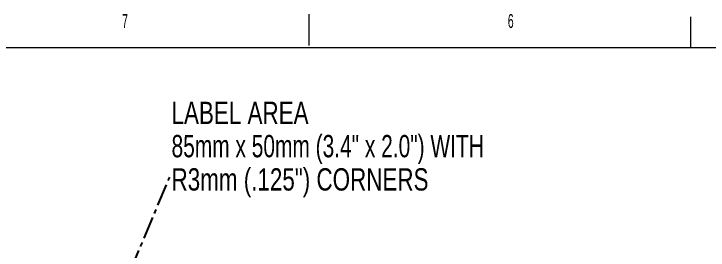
# Model space of a CAD drawing. Header units: millimetres. Extents: x 12 to 854, y 4 to 555.
# Drawn here: x 131.4 to 328.8, y 488.1 to 555.3 of the extents above; entities that cross this region are included whole.
import ezdxf

# ---------------------------------------------------------------- set-up
doc = ezdxf.new("R2010")
doc.units = ezdxf.units.MM
doc.linetypes.add('CENTER', pattern=[10.16, 6.35, -1.27, 1.27, -1.27])
doc.layers.add('DEFAULT_1', color=7, linetype='CENTER')
doc.styles.add('SLDTEXTSTYLE1', font='TXT', dxfattribs={"width": 0.7})
doc.styles.add('SLDTEXTSTYLE2', font='TXT', dxfattribs={"width": 0.75})
doc.styles.add('SLDTEXTSTYLE3', font='TXT', dxfattribs={"width": 0.56})
doc.dimstyles.new('SLDDIMSTYLE2', dxfattribs={"dimtxt": 0.18, "dimasz": 0.762, "dimexe": 0, "dimexo": 0.0625, "dimgap": 0, "dimtad": 0, "dimtih": 1, "dimtoh": 1, "dimdec": 0, "dimrnd": 1e-09, "dimzin": 0, "dimdsep": 46, "dimtxsty": 'Standard', "dimblk1": 'DOT', "dimblk2": 'DOT', "dimsah": 1, "dimcen": 0.09, "dimadec": 0, "dimazin": 0, "dimtfac": 0.762, "dimtdec": 0, "dimtofl": 0, "dimtmove": 0, "dimatfit": 3, "dimldrblk": 'DOT', "dimfxl": 1, "dimfrac": 2, "dimtolj": 1, "dimtzin": 0, "dimarcsym": 0})

# ---------------------------------------------------------------- blocks, each defined once
blk = doc.blocks.new('SW_NOTE_0_3')
at = {"layer": 'DEFAULT_1', "color": 0, "char_height": 6.35, "attachment_point": 1}
for s, insert, style in [('LABEL AREA', (0.53, 21.52), 'SLDTEXTSTYLE2'), ('85mm x 50mm (3.4" x 2.0") WITH', (0.53, 12.05), 'SLDTEXTSTYLE1'), ('R3mm (.125") CORNERS', (0.53, 2.58), 'SLDTEXTSTYLE2')]:
    blk.add_mtext(s, dxfattribs=dict(at, insert=insert, style=style))
blk = doc.blocks.new('_Dot')
at = {"color": 0, "linetype": 'ByBlock', "lineweight": -2}
blk.add_line((-0.5, 0), (-1, 0), dxfattribs=at)
at = {"color": 0, "linetype": 'ByBlock', "const_width": 0.5}
blk.add_lwpolyline([(-0.25, 0, 1), (0.25, 0, 1)], format="xyb", close=True, dxfattribs=at)

msp = doc.modelspace()

# ---------------------------------------------------------------- linework, layer by layer
at = {"color": 7, "linetype": 'Continuous', "lineweight": 18}
for p, q in [((215.4, 546.34), (215.4, 555.23)), ((323.86, 545.65), (323.86, 554.5)), ((24.14, 545.77), (841.61, 545.77))]:
    msp.add_line(p, q, dxfattribs=at)

# ---------------------------------------------------------------- block references
at = {"layer": 'DEFAULT_1'}
msp.add_blockref('SW_NOTE_0_3', (175.72, 508.81), dxfattribs=at)

# ---------------------------------------------------------------- texts
at = {"color": 7, "linetype": 'Continuous', "lineweight": 0, "char_height": 3.97, "attachment_point": 1, "style": 'SLDTEXTSTYLE3'}
for s, insert in [('7', (162.21, 555.27)), ('6', (271.83, 555.27))]:
    msp.add_mtext(s, dxfattribs=dict(at, insert=insert))

# ---------------------------------------------------------------- leaders
at = {"layer": 'DEFAULT_1'}
msp.add_leader([(156.65, 463.36), (175.72, 508.81)], dimstyle='SLDDIMSTYLE2', dxfattribs=at)

doc.saveas('drawing.dxf')
